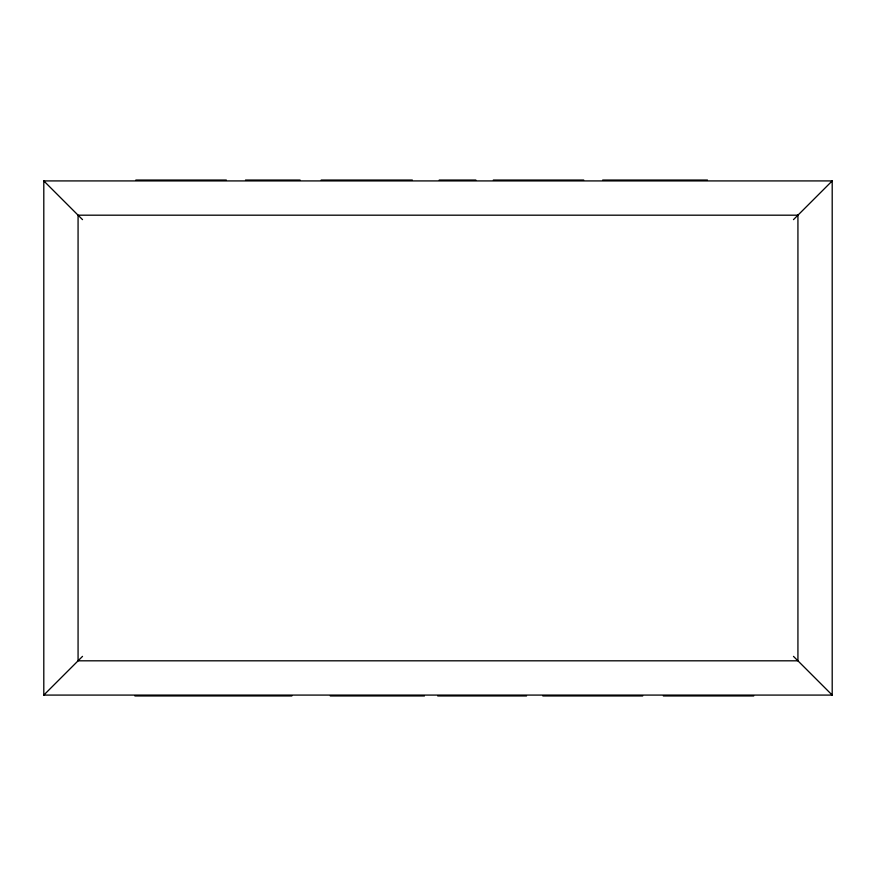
<?xml version="1.0" encoding="UTF-8"?>
<svg xmlns="http://www.w3.org/2000/svg" width="876" height="876" viewBox="0 0 876 876"><rect width="100%" height="100%" fill="white"/><g stroke="black" fill="none" stroke-linecap="round" stroke-linejoin="round"><path stroke-width="1.31" d="M43.8 695.084L832.2 695.084L832.2 180.916L43.8 180.916L43.8 695.084L82.519 656.376M793.481 219.624L832.2 180.916M135.824 180.051L226.315 180.051M245.51 180.051L300.074 180.051M321.163 180.051L412.322 180.051M439.215 180.051L475.865 180.051M493.33 180.051L583.712 180.051M602.688 180.051L707.458 180.051M134.882 695.949L291.883 695.949M330.263 695.949L424.444 695.949M437.715 695.949L526.542 695.949M542.824 695.949L642.699 695.949M663.34 695.949L753.721 695.949M793.481 656.376L832.2 695.084M43.8 180.916L82.519 219.624M797.927 215.189L78.073 215.189L78.073 660.811L797.927 660.811L797.927 215.189"/></g></svg>
